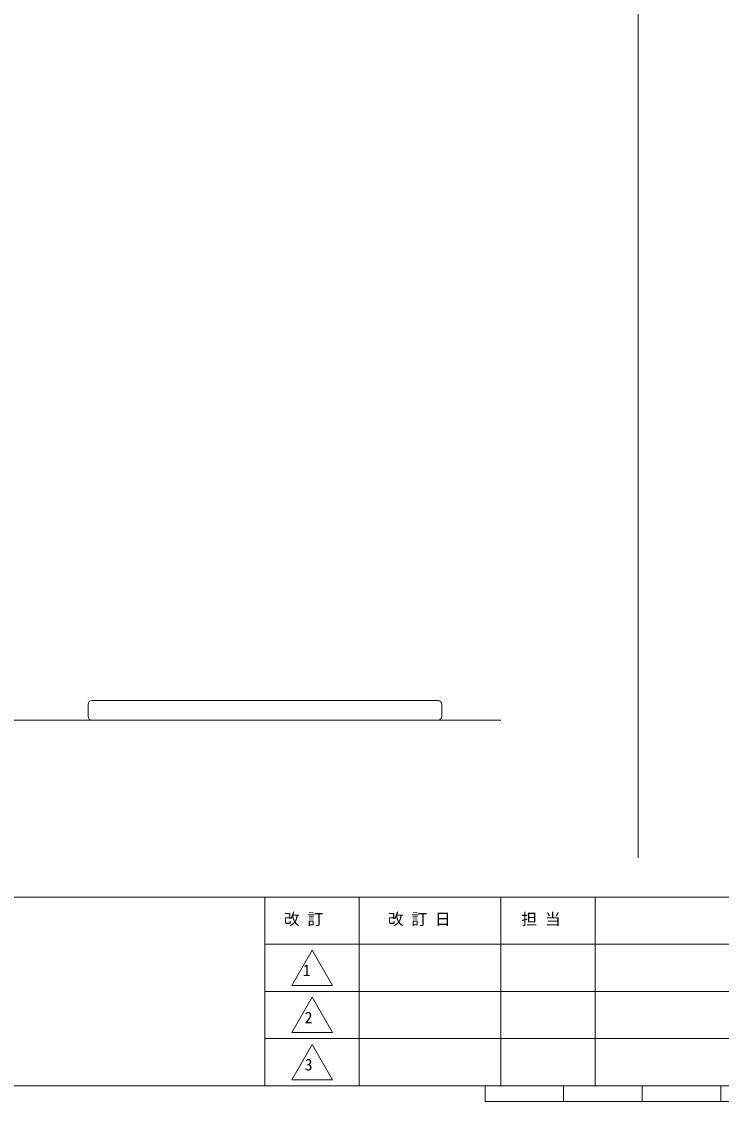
# Model space of a CAD drawing. Units: millimetres, scale not verified. Extents: x -203 to 203, y -143 to 143.
# Drawn here: x -109 to -19.9, y -140 to -2.6 of the extents above; entities that cross this region are included whole.
import ezdxf
from ezdxf.enums import TextEntityAlignment as Align

# ---------------------------------------------------------------- set-up
doc = ezdxf.new("R2010")
doc.units = ezdxf.units.MM
doc.header["$LTSCALE"] = 0.5
for name, color, linetype, lineweight in [('0-3_DIMENSION_LINES$03_LINES', 7, 'Continuous', 18), ('0-4_図面_FORMAT$03_TEXT', 7, 'Continuous', 18), ('0-5_図面_FORMAT$01_WAKU$SUB_LINE', 7, 'Continuous', 18), ('0-6_図面_FORMAT$01_WAKU$OUT_LINE', 6, 'Continuous', 18)]:
    doc.layers.add(name, color=color, linetype=linetype, lineweight=lineweight)
doc.styles.add('ＭＳ ゴシック', font='')
doc.styles.get('ＭＳ ゴシック').set_extended_font_data('MS Gothic')

msp = doc.modelspace()

# ---------------------------------------------------------------- linework, layer by layer
at = {"layer": '0-3_DIMENSION_LINES$03_LINES'}
for p, q in [((-30.5, -109), (-30.5, 133)), ((-56, -89), (-100, -89)), ((-100.5, -89.5), (-100.5, -91)), ((-55.5, -91), (-55.5, -89.5)), ((-170.5, -91.5), (-48, -91.5)), ((-100, -91.5), (-56, -91.5))]:
    msp.add_line(p, q, dxfattribs=at)
for centre, start, end in [((-100, -89.5), 90, 180), ((-56, -89.5), 0, 90), ((-100, -91), 180, 270), ((-56, -91), 270, 0)]:
    msp.add_arc(centre, 0.5, start, end, dxfattribs=at)
at = {"layer": '0-4_図面_FORMAT$03_TEXT'}
for p, q in [((-72, -120.75), (-74.5981, -125.25)), ((-69.4019, -125.25), (-72, -120.75)), ((-74.5981, -125.25), (-69.4019, -125.25)), ((-72, -126.75), (-74.5981, -131.25)), ((-69.4019, -131.25), (-72, -126.75)), ((-74.5981, -131.25), (-69.4019, -131.25)), ((-72, -132.75), (-74.5981, -137.25)), ((-69.4019, -137.25), (-72, -132.75)), ((-74.5981, -137.25), (-69.4019, -137.25))]:
    msp.add_line(p, q, dxfattribs=at)
at = {"layer": '0-5_図面_FORMAT$01_WAKU$SUB_LINE'}
for p, q in [((-66, -114), (-66, -138)), ((-48, -114), (-48, -138)), ((-36, -114), (-36, -138)), ((12, -126), (-78, -126)), ((12, -132), (-78, -132))]:
    msp.add_line(p, q, dxfattribs=at)
at = {"layer": '0-6_図面_FORMAT$01_WAKU$OUT_LINE'}
for p, q in [((198, -114), (-198, -114)), ((-78, -114), (-78, -138)), ((198, -120), (-78, -120)), ((-198, -138), (198, -138)), ((-50, -140), (-50, -138)), ((-40, -140), (-40, -138)), ((-30, -140), (-30, -138)), ((-20, -140), (-20, -138)), ((-50, -140), (50, -140))]:
    msp.add_line(p, q, dxfattribs=at)

# ---------------------------------------------------------------- texts
at = {"layer": '0-4_図面_FORMAT$03_TEXT', "style": 'ＭＳ ゴシック'}
for s, p in [('改 訂', (-75.5838, -117.9799)), ('改 訂 日', (-62.3608, -117.9799)), ('担 当', (-45.3714, -117.9799)), ('1', (-73.1918, -124.4965)), ('2', (-72.9498, -130.4965)), ('3', (-72.9398, -136.4965))]:
    msp.add_text(s, height=1.466, dxfattribs=at).set_placement(p, align=Align.BOTTOM_LEFT)

doc.saveas('drawing.dxf')
